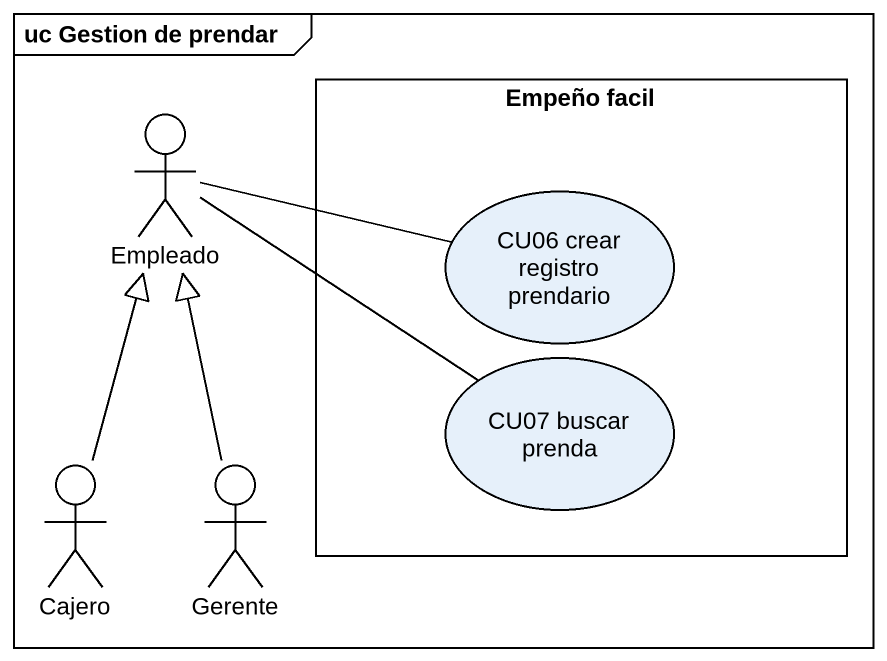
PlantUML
@startuml
mainframe uc Gestion de prendar
rectangle "Empeño facil" as Empeño_facil {
  usecase "CU06 crear registro prendario" as CU06_crear_registro
  usecase "CU07 buscar prenda" as CU07_buscar_prenda
}
actor Empleado
actor Cajero
actor Gerente
Empleado -right- CU06_crear_registro
Empleado -right- CU07_buscar_prenda
Cajero -up-|> Empleado
Gerente -up-|> Empleado
@enduml
